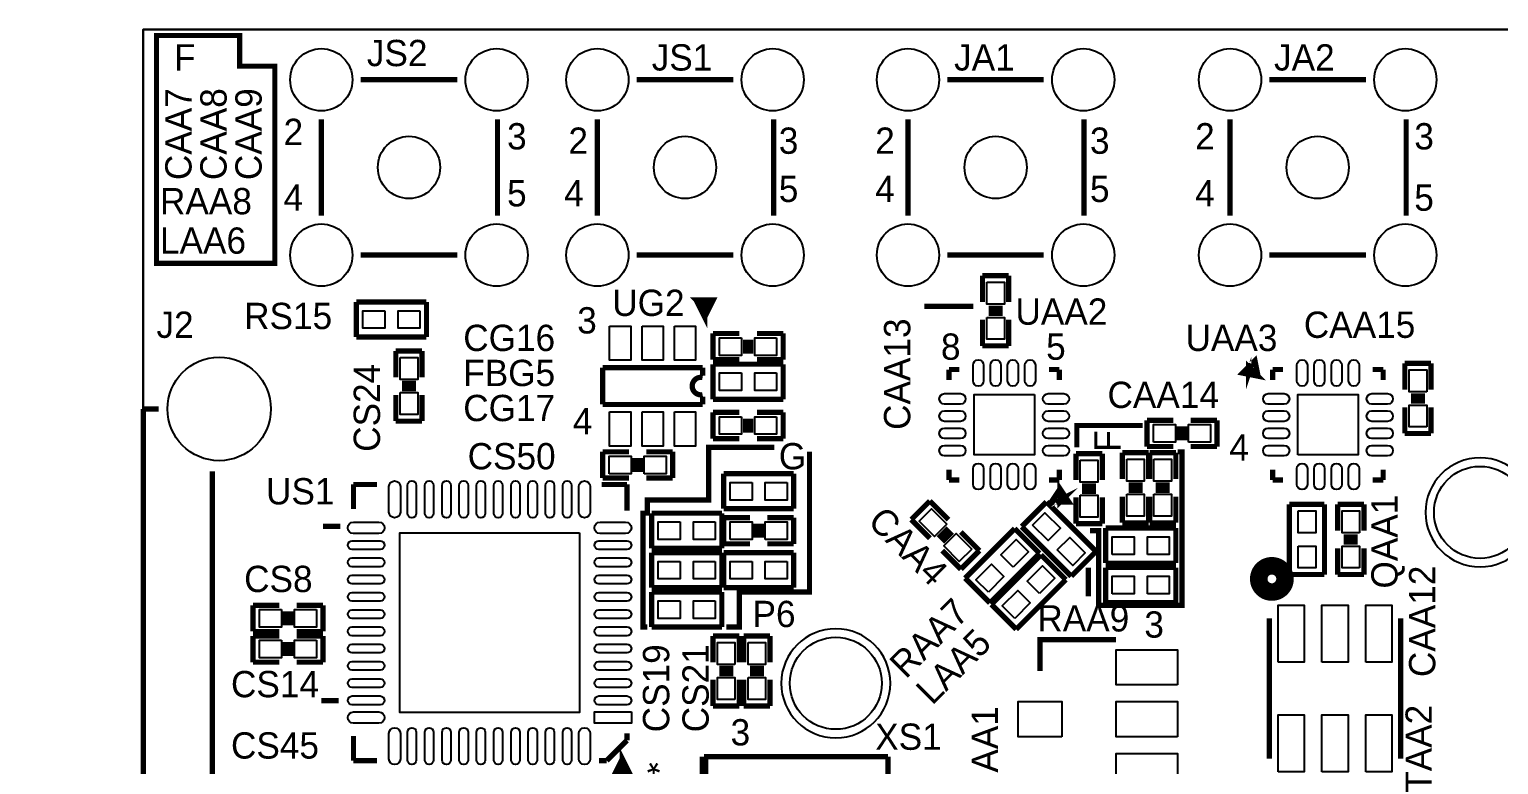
# Model space of a CAD drawing. Extents: x -0.1 to 69.1, y -3.5 to 82.6.
# Drawn here: x 0 to 42.58, y 61.29 to 82.6 of the extents above; entities that cross this region are included whole.
import ezdxf

# ---------------------------------------------------------------- set-up
doc = ezdxf.new("R2010")
doc.units = 0
for name, color, linetype in [('BOARD_GEOMETRY_OUTLINE', 3, 'CONTINUOUS'), ('BOARD_GEOMETRY_SILKSCREEN_', 1, 'CONTINUOUS'), ('PACKAGE_GEOMETRY_SILKSCREE', 4, 'CONTINUOUS'), ('PIN_TOP', 5, 'CONTINUOUS'), ('REF_DES_SILKSCREEN_TOP', 6, 'CONTINUOUS')]:
    doc.layers.add(name, color=color, linetype=linetype)

msp = doc.modelspace()

# ---------------------------------------------------------------- linework, layer by layer
at = {"layer": 'BOARD_GEOMETRY_OUTLINE'}
msp.add_lwpolyline([(2.29997, 55.499762), (0, 55.499762), (0, 6.09981), (0, 0), (68.999862, 0.001016), (68.999862, 6.09981), (68.999862, 60.299854), (67.399916, 60.299854, -0.414241), (66.399918, 61.299852), (66.399918, 71.09968), (65.299844, 71.09968, -0.414195), (64.299846, 72.099678), (64.299846, 82.599784), (3.299968, 82.599784), (3.299968, 56.49976, -0.414195)], format="xyb", close=True, dxfattribs=at)
for points in [[(3.299968, 82.599784), (64.299846, 82.599784)], [(3.299968, 56.503824), (3.299968, 82.599784)], [(3.299968, 82.599784), (64.299846, 82.599784)], [(3.299968, 56.49976), (3.299968, 82.599784)], [(3.299968, 56.49976), (3.299968, 71.599806)]]:
    msp.add_lwpolyline(points, dxfattribs=at)
at = {"layer": 'BOARD_GEOMETRY_SILKSCREEN_', "const_width": 0.1524}
for points in [[(6.096, 82.423), (3.683, 82.423), (3.683, 75.819), (7.112, 75.819), (7.112, 81.534), (6.096, 81.534), (6.096, 82.423)], [(27.3558, 74.5744), (25.9334, 74.5744)], [(32.258, 71.12), (30.353, 71.12), (30.353, 70.485)], [(21.59, 70.485), (19.685, 70.485), (19.685, 68.961), (17.907, 68.961), (17.907, 68.58), (17.78, 68.58), (17.78, 65.278), (17.907, 65.278)], [(22.606, 70.358), (22.606, 66.294), (20.574, 66.294), (20.574, 65.278), (20.193, 65.278)], [(33.274, 70.358), (33.401, 70.358), (33.401, 65.913), (30.988, 65.913), (30.988, 68.072), (30.734, 68.072)], [(30.6832, 67.0052), (30.6832, 66.167)]]:
    msp.add_lwpolyline(points, dxfattribs=at)
at = {"layer": 'PACKAGE_GEOMETRY_SILKSCREE'}
for points, const_width in [([(9.602724, 81.139792), (12.396724, 81.139792)], 0.1524), ([(17.602708, 81.139792), (20.396708, 81.139792)], 0.1524), ([(26.602944, 81.139792), (29.396944, 81.139792)], 0.1524), ([(35.936174, 81.139792), (38.730174, 81.139792)], 0.1524), ([(8.458962, 77.202792), (8.458962, 79.996792)], 0.1524), ([(13.564362, 79.996792), (13.564362, 77.202792)], 0.1524), ([(16.458946, 77.202792), (16.458946, 79.996792)], 0.1524), ([(21.564346, 79.996792), (21.564346, 77.202792)], 0.1524), ([(25.459182, 77.202792), (25.459182, 79.996792)], 0.1524), ([(30.564582, 79.996792), (30.564582, 77.202792)], 0.1524), ([(34.792412, 77.202792), (34.792412, 79.996792)], 0.1524), ([(39.897812, 79.996792), (39.897812, 77.202792)], 0.1524), ([(12.396724, 76.05903), (9.602724, 76.05903)], 0.1524), ([(20.396708, 76.05903), (17.602708, 76.05903)], 0.1524), ([(29.396944, 76.05903), (26.602944, 76.05903)], 0.1524), ([(38.730174, 76.05903), (35.936174, 76.05903)], 0.1524), ([(27.618944, 75.46086), (28.380944, 75.46086)], 0.1524), ([(27.618944, 74.69886), (27.618944, 75.46086)], 0.1524), ([(28.380944, 75.46086), (28.380944, 74.69886)], 0.1524), ([(9.475724, 74.69886), (9.475724, 73.68286)], 0.1524), ([(11.507724, 74.69886), (9.475724, 74.69886)], 0.1524), ([(11.507724, 73.68286), (11.507724, 74.69886)], 0.1524), ([(19.567906, 74.258932), (19.817842, 74.759058), (19.31797, 74.759058), (19.567906, 74.258932), (19.567906, 74.759058), (19.31797, 74.759058), (19.567906, 74.509122), (19.817842, 74.759058)], 0.1524), ([(28.203144, 74.52106), (27.796744, 74.52106)], 0.1524), ([(27.618944, 73.42886), (27.618944, 74.19086)], 0.1524), ([(28.203144, 74.36866), (27.796744, 74.36866)], 0.1524), ([(28.380944, 74.19086), (28.380944, 73.42886)], 0.1524), ([(9.475724, 73.68286), (11.507724, 73.68286)], 0.1524), ([(19.812, 73.787), (20.574, 73.787)], 0.1524), ([(19.812, 73.025), (19.812, 73.787)], 0.1524), ([(20.7518, 73.2028), (20.7518, 73.6092)], 0.1524), ([(20.9042, 73.2028), (20.9042, 73.6092)], 0.1524), ([(21.082, 73.787), (21.844, 73.787)], 0.1524), ([(21.844, 73.787), (21.844, 73.025)], 0.1524), ([(10.618724, 73.279), (11.380724, 73.279)], 0.1524), ([(10.618724, 72.517), (10.618724, 73.279)], 0.1524), ([(11.380724, 73.279), (11.380724, 72.517)], 0.1524), ([(28.380944, 73.42886), (27.618944, 73.42886)], 0.1524), ([(16.612108, 71.7296), (16.612108, 72.7964)], 0.1524), ([(16.612108, 72.7964), (19.507708, 72.7964)], 0.1524), ([(19.507708, 72.7964), (19.507708, 72.5678)], 0.1524), ([(20.574, 73.025), (19.812, 73.025)], 0.1524), ([(19.812, 72.898), (19.812, 71.882)], 0.1524), ([(21.844, 72.898), (19.812, 72.898)], 0.1524), ([(21.844, 73.025), (21.082, 73.025)], 0.1524), ([(21.844, 71.882), (21.844, 72.898)], 0.1524), ([(26.649934, 72.442832), (26.649934, 72.742806)], 0.1524), ([(26.649934, 72.742806), (26.949908, 72.742806)], 0.1524), ([(29.849826, 72.742806), (29.549852, 72.742806)], 0.1524), ([(29.849826, 72.442832), (29.849826, 72.742806)], 0.1524), ([(35.603942, 72.55002), (35.514026, 72.999092), (35.15487, 72.639936), (35.603942, 72.55002), (35.334448, 72.819514), (35.334448, 72.639936), (35.42411, 72.90943)], 0.1524), ([(36.030916, 72.442832), (36.030916, 72.742806)], 0.1524), ([(36.030916, 72.742806), (36.33089, 72.742806)], 0.1524), ([(39.230808, 72.742806), (38.930834, 72.742806)], 0.1524), ([(39.230808, 72.442832), (39.230808, 72.742806)], 0.1524), ([(39.857426, 72.92086), (40.619426, 72.92086)], 0.1524), ([(39.857426, 72.15886), (39.857426, 72.92086)], 0.1524), ([(40.619426, 72.92086), (40.619426, 72.15886)], 0.1524), ([(11.202924, 72.3392), (10.796524, 72.3392)], 0.1524), ([(10.618724, 71.247), (10.618724, 72.009)], 0.1524), ([(11.202924, 72.1868), (10.796524, 72.1868)], 0.1524), ([(11.380724, 72.009), (11.380724, 71.247)], 0.1524), ([(19.507708, 71.9582), (19.507708, 71.7296)], 0.1524), ([(19.812, 71.882), (21.844, 71.882)], 0.1524), ([(40.035226, 71.98106), (40.441626, 71.98106)], 0.1524), ([(3.300222, 56.49976), (3.300222, 71.599806)], 0.1524), ([(3.300222, 71.599806), (3.750056, 71.599806)], 0.1524), ([(19.507708, 71.7296), (16.612108, 71.7296)], 0.1524), ([(19.812, 71.501), (20.574, 71.501)], 0.1524), ([(19.812, 70.739), (19.812, 71.501)], 0.1524), ([(21.082, 71.501), (21.844, 71.501)], 0.1524), ([(21.844, 71.501), (21.844, 70.739)], 0.1524), ([(39.857426, 70.88886), (39.857426, 71.65086)], 0.1524), ([(40.035226, 71.82866), (40.441626, 71.82866)], 0.1524), ([(40.619426, 71.65086), (40.619426, 70.88886)], 0.1524), ([(11.380724, 71.247), (10.618724, 71.247)], 0.1524), ([(20.7518, 70.9168), (20.7518, 71.3232)], 0.1524), ([(20.9042, 70.9168), (20.9042, 71.3232)], 0.1524), ([(32.385, 71.273924), (33.147, 71.273924)], 0.1524), ([(32.385, 70.511924), (32.385, 71.273924)], 0.1524), ([(33.3248, 71.096124), (33.3248, 70.689724)], 0.1524), ([(33.4772, 71.096124), (33.4772, 70.689724)], 0.1524), ([(33.655, 71.273924), (34.417, 71.273924)], 0.1524), ([(34.417, 71.273924), (34.417, 70.511924)], 0.1524), ([(20.574, 70.739), (19.812, 70.739)], 0.1524), ([(21.844, 70.739), (21.082, 70.739)], 0.1524), ([(40.619426, 70.88886), (39.857426, 70.88886)], 0.1524), ([(16.612108, 70.358), (17.374108, 70.358)], 0.1524), ([(16.612108, 69.596), (16.612108, 70.358)], 0.1524), ([(17.551908, 70.1802), (17.551908, 69.7738)], 0.1524), ([(17.704308, 70.1802), (17.704308, 69.7738)], 0.1524), ([(17.882108, 70.358), (18.644108, 70.358)], 0.1524), ([(18.644108, 70.358), (18.644108, 69.596)], 0.1524), ([(30.3276, 70.3072), (31.0896, 70.3072)], 0.1524), ([(30.3276, 69.5452), (30.3276, 70.3072)], 0.1524), ([(31.0896, 70.3072), (31.0896, 69.5452)], 0.1524), ([(31.6738, 70.3326), (32.4358, 70.3326)], 0.1524), ([(31.6738, 69.5706), (31.6738, 70.3326)], 0.1524), ([(33.147, 70.511924), (32.385, 70.511924)], 0.1524), ([(32.4358, 70.3326), (32.4358, 69.5706)], 0.1524), ([(32.4612, 70.3326), (33.2232, 70.3326)], 0.1524), ([(32.4612, 69.5706), (32.4612, 70.3326)], 0.1524), ([(33.2232, 70.3326), (33.2232, 69.5706)], 0.1524), ([(34.417, 70.511924), (33.655, 70.511924)], 0.1524), ([(26.649934, 69.842888), (26.649934, 69.542914)], 0.1524), ([(29.849826, 69.842888), (29.849826, 69.542914)], 0.1524), ([(36.030916, 69.842888), (36.030916, 69.542914)], 0.1524), ([(39.230808, 69.842888), (39.230808, 69.542914)], 0.1524), ([(10.07745, 69.411342), (9.39165, 69.411342)], 0.1524), ([(9.39165, 69.411342), (9.39165, 68.700142)], 0.1524), ([(17.31645, 69.411342), (16.57985, 69.411342)], 0.1524), ([(17.374108, 69.596), (16.612108, 69.596)], 0.1524), ([(17.31645, 68.649342), (17.31645, 69.411342)], 0.1524), ([(18.644108, 69.596), (17.882108, 69.596)], 0.1524), ([(20.1168, 69.723), (20.1168, 68.707)], 0.1524), ([(22.1488, 69.723), (20.1168, 69.723)], 0.1524), ([(22.1488, 68.707), (22.1488, 69.723)], 0.1524), ([(26.649934, 69.542914), (26.949908, 69.542914)], 0.1524), ([(29.86786, 69.286374), (29.61386, 68.905374), (30.12186, 68.905374), (29.86786, 69.286374), (29.86786, 68.905374), (29.99486, 69.032374), (29.74086, 68.905374)], 0.1524), ([(29.849826, 69.542914), (29.549852, 69.542914)], 0.1524), ([(30.9118, 69.3674), (30.5054, 69.3674)], 0.1524), ([(32.258, 69.3928), (31.8516, 69.3928)], 0.1524), ([(33.0454, 69.3928), (32.639, 69.3928)], 0.1524), ([(36.030916, 69.542914), (36.33089, 69.542914)], 0.1524), ([(39.230808, 69.542914), (38.930834, 69.542914)], 0.1524), ([(25.555194, 68.394072), (26.093928, 68.932806)], 0.1524), ([(26.093928, 68.932806), (26.632916, 68.394072)], 0.1524), ([(29.473906, 68.90766), (28.75534, 68.189094)], 0.1524), ([(30.910784, 67.470782), (29.473906, 68.90766)], 0.1524), ([(30.3276, 68.2752), (30.3276, 69.0372)], 0.1524), ([(30.9118, 69.215), (30.5054, 69.215)], 0.1524), ([(31.0896, 69.0372), (31.0896, 68.2752)], 0.1524), ([(31.6738, 68.3006), (31.6738, 69.0626)], 0.1524), ([(32.258, 69.2404), (31.8516, 69.2404)], 0.1524), ([(32.4358, 69.0626), (32.4358, 68.3006)], 0.1524), ([(32.4612, 68.3006), (32.4612, 69.0626)], 0.1524), ([(33.0454, 69.2404), (32.639, 69.2404)], 0.1524), ([(33.2232, 69.0626), (33.2232, 68.3006)], 0.1524), ([(18.034, 68.58), (18.034, 67.564)], 0.1524), ([(20.066, 68.58), (18.034, 68.58)], 0.1524), ([(20.066, 67.564), (20.066, 68.58)], 0.1524), ([(20.1168, 68.707), (22.1488, 68.707)], 0.1524), ([(36.513516, 68.834), (36.513516, 66.802)], 0.1524), ([(37.529516, 68.834), (36.513516, 68.834)], 0.1524), ([(37.529516, 66.802), (37.529516, 68.834)], 0.1524), ([(37.910516, 68.834), (38.672516, 68.834)], 0.1524), ([(37.910516, 68.072), (37.910516, 68.834)], 0.1524), ([(38.672516, 68.834), (38.672516, 68.072)], 0.1524), ([(9.01192, 68.198746), (8.511794, 68.198746)], 0.1524), ([(20.1168, 68.453), (20.8788, 68.453)], 0.1524), ([(20.1168, 67.691), (20.1168, 68.453)], 0.1524), ([(21.0566, 68.2752), (21.0566, 67.8688)], 0.1524), ([(21.209, 68.2752), (21.209, 67.8688)], 0.1524), ([(21.3868, 68.453), (22.1488, 68.453)], 0.1524), ([(22.1488, 68.453), (22.1488, 67.691)], 0.1524), ([(26.093928, 67.855084), (25.555194, 68.394072)], 0.1524), ([(26.345388, 67.855084), (26.632916, 68.142612)], 0.1524), ([(28.553156, 68.133722), (27.116278, 66.696844)], 0.1524), ([(29.271722, 67.415156), (28.553156, 68.133722)], 0.1524), ([(28.75534, 68.189094), (30.192218, 66.752216)], 0.1524), ([(31.0896, 68.2752), (30.3276, 68.2752)], 0.1524), ([(33.2232, 68.1482), (31.1912, 68.1482)], 0.1524), ([(31.1912, 68.1482), (31.1912, 67.1322)], 0.1524), ([(32.4358, 68.3006), (31.6738, 68.3006)], 0.1524), ([(33.2232, 68.3006), (32.4612, 68.3006)], 0.1524), ([(33.2232, 67.1322), (33.2232, 68.1482)], 0.1524), ([(20.8788, 67.691), (20.1168, 67.691)], 0.1524), ([(22.1488, 67.691), (21.3868, 67.691)], 0.1524), ([(26.453084, 67.747388), (26.740612, 68.034916)], 0.1524), ([(26.992072, 68.034916), (27.530806, 67.495928)], 0.1524), ([(38.088316, 67.8942), (38.494716, 67.8942)], 0.1524), ([(38.088316, 67.7418), (38.494716, 67.7418)], 0.1524), ([(18.034, 67.564), (20.066, 67.564)], 0.1524), ([(18.034, 67.437), (18.034, 66.421)], 0.1524), ([(20.066, 67.437), (18.034, 67.437)], 0.1524), ([(20.066, 66.421), (20.066, 67.437)], 0.1524), ([(20.1168, 67.437), (20.1168, 66.421)], 0.1524), ([(22.1488, 67.437), (20.1168, 67.437)], 0.1524), ([(22.1488, 66.421), (22.1488, 67.437)], 0.1524), ([(26.992072, 66.957194), (26.453084, 67.495928)], 0.1524), ([(27.530806, 67.495928), (26.992072, 66.957194)], 0.1524), ([(27.834844, 65.978278), (29.271722, 67.415156)], 0.1524), ([(29.315156, 67.371722), (27.878278, 65.934844)], 0.1524), ([(30.033722, 66.653156), (29.315156, 67.371722)], 0.1524), ([(30.192218, 66.752216), (30.910784, 67.470782)], 0.1524), ([(37.910516, 66.802), (37.910516, 67.564)], 0.1524), ([(38.672516, 67.564), (38.672516, 66.802)], 0.1524), ([(31.1912, 67.1322), (33.2232, 67.1322)], 0.1524), ([(33.2232, 67.0052), (31.1912, 67.0052)], 0.1524), ([(31.1912, 67.0052), (31.1912, 65.9892)], 0.1524), ([(33.2232, 65.9892), (33.2232, 67.0052)], 0.1524), ([(36.513516, 66.802), (37.529516, 66.802)], 0.1524), ([(38.672516, 66.802), (37.910516, 66.802)], 0.1524), ([(18.034, 66.421), (20.066, 66.421)], 0.1524), ([(20.1168, 66.421), (22.1488, 66.421)], 0.1524), ([(27.116278, 66.696844), (27.834844, 65.978278)], 0.1524), ([(28.596844, 65.216278), (30.033722, 66.653156)], 0.1524), ([(18.034, 66.294), (18.034, 65.278)], 0.1524), ([(20.066, 66.294), (18.034, 66.294)], 0.1524), ([(20.066, 65.278), (20.066, 66.294)], 0.1524), ([(27.878278, 65.934844), (28.596844, 65.216278)], 0.1524), ([(31.1912, 65.9892), (33.2232, 65.9892)], 0.1524), ([(6.477, 65.913), (7.239, 65.913)], 0.1524), ([(6.477, 65.151), (6.477, 65.913)], 0.1524), ([(7.4168, 65.3288), (7.4168, 65.7352)], 0.1524), ([(7.5692, 65.3288), (7.5692, 65.7352)], 0.1524), ([(7.747, 65.913), (8.509, 65.913)], 0.1524), ([(8.509, 65.913), (8.509, 65.151)], 0.1524), ([(35.929316, 65.529968), (35.931094, 65.529968)], 0.1524), ([(35.929316, 61.470032), (35.929316, 65.529968)], 0.1524), ([(39.739316, 65.529968), (39.739316, 61.470032)], 0.1524), ([(7.239, 65.151), (6.477, 65.151)], 0.1524), ([(8.509, 65.151), (7.747, 65.151)], 0.1524), ([(18.034, 65.278), (20.066, 65.278)], 0.1524), ([(6.477, 65.024), (7.239, 65.024)], 0.1524), ([(6.477, 64.262), (6.477, 65.024)], 0.1524), ([(7.4168, 64.4398), (7.4168, 64.8462)], 0.1524), ([(7.5692, 64.4398), (7.5692, 64.8462)], 0.1524), ([(7.747, 65.024), (8.509, 65.024)], 0.1524), ([(8.509, 65.024), (8.509, 64.262)], 0.1524), ([(19.812, 65.024), (20.574, 65.024)], 0.1524), ([(19.812, 64.262), (19.812, 65.024)], 0.1524), ([(20.574, 65.024), (20.574, 64.262)], 0.1524), ([(20.701, 65.024), (21.463, 65.024)], 0.1524), ([(20.701, 64.262), (20.701, 65.024)], 0.1524), ([(21.463, 65.024), (21.463, 64.262)], 0.1524), ([(31.485078, 64.91097), (29.28493, 64.91097), (29.28493, 64.011048)], 0.1524), ([(7.239, 64.262), (6.477, 64.262)], 0.1524), ([(8.509, 64.262), (7.747, 64.262)], 0.1524), ([(19.9898, 64.0842), (20.3962, 64.0842)], 0.1524), ([(19.9898, 63.9318), (20.3962, 63.9318)], 0.1524), ([(21.2852, 64.0842), (20.8788, 64.0842)], 0.1524), ([(21.2852, 63.9318), (20.8788, 63.9318)], 0.1524), ([(19.812, 62.992), (19.812, 63.754)], 0.1524), ([(20.574, 63.754), (20.574, 62.992)], 0.1524), ([(20.701, 62.992), (20.701, 63.754)], 0.1524), ([(21.463, 63.754), (21.463, 62.992)], 0.1524), ([(8.961882, 63.148718), (8.46201, 63.148718)], 0.1524), ([(20.574, 62.992), (19.812, 62.992)], 0.1524), ([(21.463, 62.992), (20.701, 62.992)], 0.1524), ([(9.39165, 61.410342), (9.39165, 62.121542)], 0.1524), ([(17.31645, 62.197742), (17.31645, 61.994542)], 0.1524), ([(17.31645, 61.994542), (16.73225, 61.410342)], 0.1524), ([(17.182846, 61.463174), (16.93291, 60.963048), (17.432782, 60.963048), (17.182846, 61.463174), (17.182846, 60.963048), (17.432782, 60.963048), (17.182846, 61.212984), (16.93291, 60.963048)], 0.1524), ([(10.07745, 61.410342), (9.39165, 61.410342)], 0.1524), ([(16.73225, 61.410342), (16.50365, 61.410342)], 0.1524), ([(19.549872, 61.523118), (19.549872, 55.173118)], 0.254), ([(24.883872, 61.523118), (19.549872, 61.523118)], 0.1524), ([(24.883872, 55.173118), (24.883872, 61.523118)], 0.1524), ([(35.931094, 61.470032), (35.929316, 61.470032)], 0.1524)]:
    msp.add_lwpolyline(points, dxfattribs=dict(at, const_width=const_width))
for points, const_width in [([(19.507708, 72.512428, 1.20588), (19.507708, 72.013572)], 0.1524), ([(5.300218, 69.79285), (5.300218, 54.699916, -0.326839), (2.00025, 51.099974)], 0.1524), ([(36.386516, 66.675, 1), (35.624516, 66.675, 1), (36.386516, 66.675)], 0.508)]:
    msp.add_lwpolyline(points, format="xyb", dxfattribs=dict(at, const_width=const_width))
for points in [[(43.61815, 68.60286, 1), (40.45585, 68.60286, 1), (43.61815, 68.60286)], [(24.94915, 63.64986, 1), (21.78685, 63.64986, 1), (24.94915, 63.64986)]]:
    msp.add_lwpolyline(points, format="xyb", dxfattribs=at)
at = {"layer": 'PIN_TOP'}
for points in [[(27.745944, 75.27036), (28.253944, 75.27036), (28.253944, 74.63536), (27.745944, 74.63536)], [(10.301224, 74.44486), (10.301224, 73.93686), (9.666224, 73.93686), (9.666224, 74.44486)], [(11.317224, 74.44486), (11.317224, 73.93686), (10.682224, 73.93686), (10.682224, 74.44486)], [(27.745944, 74.25436), (28.253944, 74.25436), (28.253944, 73.61936), (27.745944, 73.61936)], [(16.815308, 74.0029), (17.424908, 74.0029), (17.424908, 73.0123), (16.815308, 73.0123)], [(17.755108, 74.0029), (18.364708, 74.0029), (18.364708, 73.0123), (17.755108, 73.0123)], [(18.694908, 74.0029), (19.304508, 74.0029), (19.304508, 73.0123), (18.694908, 73.0123)], [(20.6375, 73.66), (20.6375, 73.152), (20.0025, 73.152), (20.0025, 73.66)], [(21.6535, 73.66), (21.6535, 73.152), (21.0185, 73.152), (21.0185, 73.66)], [(10.745724, 73.0885), (11.253724, 73.0885), (11.253724, 72.4535), (10.745724, 72.4535)], [(20.6375, 72.644), (20.6375, 72.136), (20.0025, 72.136), (20.0025, 72.644)], [(21.6535, 72.644), (21.6535, 72.136), (21.0185, 72.136), (21.0185, 72.644)], [(40.492426, 72.09536), (39.984426, 72.09536), (39.984426, 72.73036), (40.492426, 72.73036)], [(10.745724, 72.0725), (11.253724, 72.0725), (11.253724, 71.4375), (10.745724, 71.4375)], [(29.12618, 72.01916), (29.12618, 70.26656), (27.37358, 70.26656), (27.37358, 72.01916)], [(36.754562, 70.26656), (36.754562, 72.01916), (38.507162, 72.01916), (38.507162, 70.26656)], [(40.492426, 71.07936), (39.984426, 71.07936), (39.984426, 71.71436), (40.492426, 71.71436)], [(16.815308, 71.5137), (17.424908, 71.5137), (17.424908, 70.5231), (16.815308, 70.5231)], [(17.755108, 71.5137), (18.364708, 71.5137), (18.364708, 70.5231), (17.755108, 70.5231)], [(18.694908, 71.5137), (19.304508, 71.5137), (19.304508, 70.5231), (18.694908, 70.5231)], [(20.6375, 71.374), (20.6375, 70.866), (20.0025, 70.866), (20.0025, 71.374)], [(21.6535, 71.374), (21.6535, 70.866), (21.0185, 70.866), (21.0185, 71.374)], [(32.5755, 70.638924), (32.5755, 71.146924), (33.2105, 71.146924), (33.2105, 70.638924)], [(33.5915, 70.638924), (33.5915, 71.146924), (34.2265, 71.146924), (34.2265, 70.638924)], [(16.802608, 69.723), (16.802608, 70.231), (17.437608, 70.231), (17.437608, 69.723)], [(17.818608, 69.723), (17.818608, 70.231), (18.453608, 70.231), (18.453608, 69.723)], [(30.4546, 70.1167), (30.9626, 70.1167), (30.9626, 69.4817), (30.4546, 69.4817)], [(31.8008, 70.1421), (32.3088, 70.1421), (32.3088, 69.5071), (31.8008, 69.5071)], [(32.5882, 70.1421), (33.0962, 70.1421), (33.0962, 69.5071), (32.5882, 69.5071)], [(20.9423, 69.469), (20.9423, 68.961), (20.3073, 68.961), (20.3073, 69.469)], [(21.9583, 69.469), (21.9583, 68.961), (21.3233, 68.961), (21.3233, 69.469)], [(30.4546, 69.1007), (30.9626, 69.1007), (30.9626, 68.4657), (30.4546, 68.4657)], [(31.8008, 69.1261), (32.3088, 69.1261), (32.3088, 68.4911), (31.8008, 68.4911)], [(32.5882, 69.1261), (33.0962, 69.1261), (33.0962, 68.4911), (32.5882, 68.4911)], [(26.587956, 68.259255), (26.228745, 67.900044), (25.779732, 68.349057), (26.138943, 68.708268)], [(29.069794, 68.233995), (29.429005, 68.593206), (29.878018, 68.144193), (29.518807, 67.784982)], [(36.767516, 68.6435), (37.275516, 68.6435), (37.275516, 68.0085), (36.767516, 68.0085)], [(38.545516, 68.0085), (38.037516, 68.0085), (38.037516, 68.6435), (38.545516, 68.6435)], [(18.8595, 68.326), (18.8595, 67.818), (18.2245, 67.818), (18.2245, 68.326)], [(19.8755, 68.326), (19.8755, 67.818), (19.2405, 67.818), (19.2405, 68.326)], [(20.3073, 67.818), (20.3073, 68.326), (20.9423, 68.326), (20.9423, 67.818)], [(21.3233, 67.818), (21.3233, 68.326), (21.9583, 68.326), (21.9583, 67.818)], [(15.9385, 68.0085), (15.9385, 62.8015), (10.7315, 62.8015), (10.7315, 68.0085)], [(27.306268, 67.540943), (26.947057, 67.181732), (26.498044, 67.630745), (26.857255, 67.989956)], [(28.508255, 67.011044), (28.149044, 67.370255), (28.598057, 67.819268), (28.957268, 67.460057)], [(29.788106, 67.515683), (30.147317, 67.874894), (30.59633, 67.425881), (30.237119, 67.06667)], [(31.3817, 67.3862), (31.3817, 67.8942), (32.0167, 67.8942), (32.0167, 67.3862)], [(32.3977, 67.3862), (32.3977, 67.8942), (33.0327, 67.8942), (33.0327, 67.3862)], [(36.767516, 67.6275), (37.275516, 67.6275), (37.275516, 66.9925), (36.767516, 66.9925)], [(38.545516, 66.9925), (38.037516, 66.9925), (38.037516, 67.6275), (38.545516, 67.6275)], [(18.8595, 67.183), (18.8595, 66.675), (18.2245, 66.675), (18.2245, 67.183)], [(19.8755, 67.183), (19.8755, 66.675), (19.2405, 66.675), (19.2405, 67.183)], [(20.9423, 67.183), (20.9423, 66.675), (20.3073, 66.675), (20.3073, 67.183)], [(21.9583, 67.183), (21.9583, 66.675), (21.3233, 66.675), (21.3233, 67.183)], [(27.789943, 66.292732), (27.430732, 66.651943), (27.879745, 67.100956), (28.238956, 66.741745)], [(29.270255, 66.249044), (28.911044, 66.608255), (29.360057, 67.057268), (29.719268, 66.698057)], [(31.3817, 66.2432), (31.3817, 66.7512), (32.0167, 66.7512), (32.0167, 66.2432)], [(32.3977, 66.2432), (32.3977, 66.7512), (33.0327, 66.7512), (33.0327, 66.2432)], [(18.8595, 66.04), (18.8595, 65.532), (18.2245, 65.532), (18.2245, 66.04)], [(19.8755, 66.04), (19.8755, 65.532), (19.2405, 65.532), (19.2405, 66.04)], [(28.551943, 65.530732), (28.192732, 65.889943), (28.641745, 66.338956), (29.000956, 65.979745)], [(7.3025, 65.786), (7.3025, 65.278), (6.6675, 65.278), (6.6675, 65.786)], [(8.3185, 65.786), (8.3185, 65.278), (7.6835, 65.278), (7.6835, 65.786)], [(36.183316, 64.26454), (36.183316, 65.91554), (36.945316, 65.91554), (36.945316, 64.26454)], [(37.453316, 64.26454), (37.453316, 65.91554), (38.215316, 65.91554), (38.215316, 64.26454)], [(38.723316, 64.26454), (38.723316, 65.91554), (39.485316, 65.91554), (39.485316, 64.26454)], [(7.3025, 64.897), (7.3025, 64.389), (6.6675, 64.389), (6.6675, 64.897)], [(8.3185, 64.897), (8.3185, 64.389), (7.6835, 64.389), (7.6835, 64.897)], [(20.447, 64.1985), (19.939, 64.1985), (19.939, 64.8335), (20.447, 64.8335)], [(20.828, 64.8335), (21.336, 64.8335), (21.336, 64.1985), (20.828, 64.1985)], [(33.274, 63.603124), (31.496, 63.603124), (31.496, 64.619124), (33.274, 64.619124)], [(20.447, 63.1825), (19.939, 63.1825), (19.939, 63.8175), (20.447, 63.8175)], [(20.828, 63.8175), (21.336, 63.8175), (21.336, 63.1825), (20.828, 63.1825)], [(29.91993, 62.103), (28.64993, 62.103), (28.64993, 63.119), (29.91993, 63.119)], [(33.274, 62.103), (31.496, 62.103), (31.496, 63.119), (33.274, 63.119)], [(17.44345, 62.820042), (17.44345, 62.489842), (16.37665, 62.489842), (16.37665, 62.820042)], [(36.183316, 61.08446), (36.183316, 62.73546), (36.945316, 62.73546), (36.945316, 61.08446)], [(37.453316, 61.08446), (37.453316, 62.73546), (38.215316, 62.73546), (38.215316, 61.08446)], [(38.723316, 61.08446), (38.723316, 62.73546), (39.485316, 62.73546), (39.485316, 61.08446)], [(33.274, 60.602876), (31.496, 60.602876), (31.496, 61.618876), (33.274, 61.618876)]]:
    msp.add_lwpolyline(points, close=True, dxfattribs=at)
for points in [[(27.347418, 72.414384), (27.347418, 72.871584, -1), (27.652218, 72.871584), (27.652218, 72.414384, -1)], [(27.847544, 72.414384), (27.847544, 72.871584, -1), (28.152344, 72.871584), (28.152344, 72.414384, -1)], [(28.347416, 72.414384), (28.347416, 72.871584, -1), (28.652216, 72.871584), (28.652216, 72.414384, -1)], [(28.847542, 72.414384), (28.847542, 72.871584, -1), (29.152342, 72.871584), (29.152342, 72.414384, -1)], [(37.0332, 72.871584), (37.0332, 72.414384, -1), (36.7284, 72.414384), (36.7284, 72.871584, -1)], [(37.533326, 72.871584), (37.533326, 72.414384, -1), (37.228526, 72.414384), (37.228526, 72.871584, -1)], [(38.033198, 72.871584), (38.033198, 72.414384, -1), (37.728398, 72.414384), (37.728398, 72.871584, -1)], [(38.533324, 72.871584), (38.533324, 72.414384, -1), (38.228524, 72.414384), (38.228524, 72.871584, -1)], [(26.521156, 72.045322), (26.978356, 72.045322, -1), (26.978356, 71.740522), (26.521156, 71.740522, -1)], [(29.52115, 72.045322), (29.97835, 72.045322, -1), (29.97835, 71.740522), (29.52115, 71.740522, -1)], [(36.359592, 71.740522), (35.902392, 71.740522, -1), (35.902392, 72.045322), (36.359592, 72.045322, -1)], [(39.359586, 71.740522), (38.902386, 71.740522, -1), (38.902386, 72.045322), (39.359586, 72.045322, -1)], [(26.521156, 71.545196), (26.978356, 71.545196, -1), (26.978356, 71.240396), (26.521156, 71.240396, -1)], [(29.52115, 71.545196), (29.97835, 71.545196, -1), (29.97835, 71.240396), (29.52115, 71.240396, -1)], [(36.359592, 71.240396), (35.902392, 71.240396, -1), (35.902392, 71.545196), (36.359592, 71.545196, -1)], [(39.359586, 71.240396), (38.902386, 71.240396, -1), (38.902386, 71.545196), (39.359586, 71.545196, -1)], [(26.521156, 71.045324), (26.978356, 71.045324, -1), (26.978356, 70.740524), (26.521156, 70.740524, -1)], [(29.52115, 71.045324), (29.97835, 71.045324, -1), (29.97835, 70.740524), (29.52115, 70.740524, -1)], [(36.359592, 70.740524), (35.902392, 70.740524, -1), (35.902392, 71.045324), (36.359592, 71.045324, -1)], [(39.359586, 70.740524), (38.902386, 70.740524, -1), (38.902386, 71.045324), (39.359586, 71.045324, -1)], [(26.521156, 70.545198), (26.978356, 70.545198, -1), (26.978356, 70.240398), (26.521156, 70.240398, -1)], [(29.52115, 70.545198), (29.97835, 70.545198, -1), (29.97835, 70.240398), (29.52115, 70.240398, -1)], [(36.359592, 70.240398), (35.902392, 70.240398, -1), (35.902392, 70.545198), (36.359592, 70.545198, -1)], [(39.359586, 70.240398), (38.902386, 70.240398, -1), (38.902386, 70.545198), (39.359586, 70.545198, -1)], [(27.347418, 69.414136), (27.347418, 69.871336, -1), (27.652218, 69.871336), (27.652218, 69.414136, -1)], [(27.847544, 69.414136), (27.847544, 69.871336, -1), (28.152344, 69.871336), (28.152344, 69.414136, -1)], [(28.347416, 69.414136), (28.347416, 69.871336, -1), (28.652216, 69.871336), (28.652216, 69.414136, -1)], [(28.847542, 69.414136), (28.847542, 69.871336, -1), (29.152342, 69.871336), (29.152342, 69.414136, -1)], [(37.0332, 69.871336), (37.0332, 69.414136, -1), (36.7284, 69.414136), (36.7284, 69.871336, -1)], [(37.533326, 69.871336), (37.533326, 69.414136, -1), (37.228526, 69.414136), (37.228526, 69.871336, -1)], [(38.033198, 69.871336), (38.033198, 69.414136, -1), (37.728398, 69.414136), (37.728398, 69.871336, -1)], [(38.533324, 69.871336), (38.533324, 69.414136, -1), (38.228524, 69.414136), (38.228524, 69.871336, -1)], [(10.419842, 68.61175), (10.419842, 69.34835, -1), (10.750042, 69.34835), (10.750042, 68.61175, -1)], [(10.958068, 68.57365), (10.958068, 69.38645, -1), (11.212068, 69.38645), (11.212068, 68.57365, -1)], [(11.45794, 68.57365), (11.45794, 69.38645, -1), (11.71194, 69.38645), (11.71194, 68.57365, -1)], [(11.958066, 68.57365), (11.958066, 69.38645, -1), (12.212066, 69.38645), (12.212066, 68.57365, -1)], [(12.457938, 68.57365), (12.457938, 69.38645, -1), (12.711938, 69.38645), (12.711938, 68.57365, -1)], [(12.958064, 68.57365), (12.958064, 69.38645, -1), (13.212064, 69.38645), (13.212064, 68.57365, -1)], [(13.457936, 68.57365), (13.457936, 69.38645, -1), (13.711936, 69.38645), (13.711936, 68.57365, -1)], [(13.958062, 68.57365), (13.958062, 69.38645, -1), (14.212062, 69.38645), (14.212062, 68.57365, -1)], [(14.457934, 68.57365), (14.457934, 69.38645, -1), (14.711934, 69.38645), (14.711934, 68.57365, -1)], [(14.95806, 68.57365), (14.95806, 69.38645, -1), (15.21206, 69.38645), (15.21206, 68.57365, -1)], [(15.457932, 68.57365), (15.457932, 69.38645, -1), (15.711932, 69.38645), (15.711932, 68.57365, -1)], [(15.919958, 68.61175), (15.919958, 69.34835, -1), (16.250158, 69.34835), (16.250158, 68.61175, -1)], [(9.39165, 68.320158), (10.12825, 68.320158, -1), (10.12825, 67.989958), (9.39165, 67.989958, -1)], [(16.54175, 68.320158), (17.27835, 68.320158, -1), (17.27835, 67.989958), (16.54175, 67.989958, -1)], [(9.35355, 67.781932), (10.16635, 67.781932, -1), (10.16635, 67.527932), (9.35355, 67.527932, -1)], [(16.50365, 67.781932), (17.31645, 67.781932, -1), (17.31645, 67.527932), (16.50365, 67.527932, -1)], [(9.35355, 67.28206), (10.16635, 67.28206, -1), (10.16635, 67.02806), (9.35355, 67.02806, -1)], [(16.50365, 67.28206), (17.31645, 67.28206, -1), (17.31645, 67.02806), (16.50365, 67.02806, -1)], [(9.35355, 66.781934), (10.16635, 66.781934, -1), (10.16635, 66.527934), (9.35355, 66.527934, -1)], [(16.50365, 66.781934), (17.31645, 66.781934, -1), (17.31645, 66.527934), (16.50365, 66.527934, -1)], [(9.35355, 66.282062), (10.16635, 66.282062, -1), (10.16635, 66.028062), (9.35355, 66.028062, -1)], [(16.50365, 66.282062), (17.31645, 66.282062, -1), (17.31645, 66.028062), (16.50365, 66.028062, -1)], [(9.35355, 65.781936), (10.16635, 65.781936, -1), (10.16635, 65.527936), (9.35355, 65.527936, -1)], [(16.50365, 65.781936), (17.31645, 65.781936, -1), (17.31645, 65.527936), (16.50365, 65.527936, -1)], [(9.35355, 65.282064), (10.16635, 65.282064, -1), (10.16635, 65.028064), (9.35355, 65.028064, -1)], [(16.50365, 65.282064), (17.31645, 65.282064, -1), (17.31645, 65.028064), (16.50365, 65.028064, -1)], [(9.35355, 64.781938), (10.16635, 64.781938, -1), (10.16635, 64.527938), (9.35355, 64.527938, -1)], [(16.50365, 64.781938), (17.31645, 64.781938, -1), (17.31645, 64.527938), (16.50365, 64.527938, -1)], [(9.35355, 64.282066), (10.16635, 64.282066, -1), (10.16635, 64.028066), (9.35355, 64.028066, -1)], [(16.50365, 64.282066), (17.31645, 64.282066, -1), (17.31645, 64.028066), (16.50365, 64.028066, -1)], [(9.35355, 63.78194), (10.16635, 63.78194, -1), (10.16635, 63.52794), (9.35355, 63.52794, -1)], [(16.50365, 63.78194), (17.31645, 63.78194, -1), (17.31645, 63.52794), (16.50365, 63.52794, -1)], [(9.35355, 63.282068), (10.16635, 63.282068, -1), (10.16635, 63.028068), (9.35355, 63.028068, -1)], [(16.50365, 63.282068), (17.31645, 63.282068, -1), (17.31645, 63.028068), (16.50365, 63.028068, -1)], [(9.39165, 62.820042), (10.12825, 62.820042, -1), (10.12825, 62.489842), (9.39165, 62.489842, -1)], [(10.419842, 61.46165), (10.419842, 62.19825, -1), (10.750042, 62.19825), (10.750042, 61.46165, -1)], [(10.958068, 61.42355), (10.958068, 62.23635, -1), (11.212068, 62.23635), (11.212068, 61.42355, -1)], [(11.45794, 61.42355), (11.45794, 62.23635, -1), (11.71194, 62.23635), (11.71194, 61.42355, -1)], [(11.958066, 61.42355), (11.958066, 62.23635, -1), (12.212066, 62.23635), (12.212066, 61.42355, -1)], [(12.457938, 61.42355), (12.457938, 62.23635, -1), (12.711938, 62.23635), (12.711938, 61.42355, -1)], [(12.958064, 61.42355), (12.958064, 62.23635, -1), (13.212064, 62.23635), (13.212064, 61.42355, -1)], [(13.457936, 61.42355), (13.457936, 62.23635, -1), (13.711936, 62.23635), (13.711936, 61.42355, -1)], [(13.958062, 61.42355), (13.958062, 62.23635, -1), (14.212062, 62.23635), (14.212062, 61.42355, -1)], [(14.457934, 61.42355), (14.457934, 62.23635, -1), (14.711934, 62.23635), (14.711934, 61.42355, -1)], [(14.95806, 61.42355), (14.95806, 62.23635, -1), (15.21206, 62.23635), (15.21206, 61.42355, -1)], [(15.457932, 61.42355), (15.457932, 62.23635, -1), (15.711932, 62.23635), (15.711932, 61.42355, -1)], [(15.919958, 61.46165), (15.919958, 62.19825, -1), (16.250158, 62.19825), (16.250158, 61.46165, -1)]]:
    msp.add_lwpolyline(points, format="xyb", close=True, dxfattribs=at)
for centre, radius in [((8.459724, 81.139792), 0.9017), ((13.539724, 81.139792), 0.9017), ((16.459708, 81.139792), 0.9017), ((21.539708, 81.139792), 0.9017), ((25.459944, 81.139792), 0.9017), ((30.539944, 81.139792), 0.9017), ((34.793174, 81.139792), 0.9017), ((39.873174, 81.139792), 0.9017), ((10.999724, 78.599792), 0.9017), ((18.999708, 78.599792), 0.9017), ((27.999944, 78.599792), 0.9017), ((37.333174, 78.599792), 0.9017), ((8.459724, 76.059792), 0.9017), ((13.539724, 76.059792), 0.9017), ((16.459708, 76.059792), 0.9017), ((21.539708, 76.059792), 0.9017), ((25.459944, 76.059792), 0.9017), ((30.539944, 76.059792), 0.9017), ((34.793174, 76.059792), 0.9017), ((39.873174, 76.059792), 0.9017), ((5.500116, 71.599806), 1.4986), ((42.037, 68.60286), 1.3335), ((23.368, 63.64986), 1.3335)]:
    msp.add_circle(centre, radius, dxfattribs=at)

# ---------------------------------------------------------------- texts
at = {"layer": 'BOARD_GEOMETRY_SILKSCREEN_', "width": 1.000333}
for s, p in [('F', (4.191, 81.407)), ('G', (21.717, 69.85))]:
    msp.add_text(s, height=0.762, dxfattribs=at).set_placement(p)
msp.add_text('F', height=0.762, rotation=90, dxfattribs=at).set_placement((31.623, 70.358))
at = {"layer": 'PACKAGE_GEOMETRY_SILKSCREE', "width": 1.000333}
for s, p in [('2', (7.366, 79.248)), ('3', (13.843, 79.121)), ('2', (15.621, 78.994)), ('3', (21.717, 78.994)), ('2', (24.511, 78.994)), ('3', (30.734, 78.994)), ('2', (33.782, 79.121)), ('3', (40.132, 79.121)), ('5', (21.717, 77.597)), ('4', (24.511, 77.597)), ('5', (30.734, 77.597)), ('4', (7.366, 77.343)), ('5', (13.843, 77.47)), ('4', (15.494, 77.47)), ('4', (33.782, 77.47)), ('5', (40.132, 77.343)), ('3', (15.875, 73.787)), ('8', (26.416, 73.025)), ('5', (29.464, 73.025)), ('4', (15.748, 70.866)), ('4', (34.7726, 70.104)), ('3', (32.3088, 64.9732)), ('3', (20.32, 61.849))]:
    msp.add_text(s, height=0.762, dxfattribs=at).set_placement(p)
msp.add_text('*', height=0.762, rotation=180, dxfattribs=at).set_placement((18.288, 61.722))
at = {"layer": 'REF_DES_SILKSCREEN_TOP', "width": 1.000333}
for s, p in [('JS2', (9.779, 81.534)), ('JS1', (18.034, 81.407)), ('JA2', (36.068, 81.407)), ('JA1', (26.797, 81.407)), ('RAA8', (3.7846, 77.2414)), ('LAA6', (3.7846, 76.0984)), ('UG2', (16.891, 74.295)), ('RS15', (6.223, 73.914)), ('UAA2', (28.575, 74.041)), ('J2', (3.683, 73.66)), ('CAA15', (36.9316, 73.66)), ('CG16', (12.573, 73.279)), ('UAA3', (33.5026, 73.279)), ('FBG5', (12.573, 72.263)), ('CAA14', (31.242, 71.628)), ('CG17', (12.573, 71.247)), ('CS50', (12.7, 69.85)), ('US1', (6.858, 68.834)), ('CS8', (6.223, 66.294)), ('P6', (20.955, 65.278)), ('RAA9', (29.21, 65.151)), ('CS14', (5.842, 63.246)), ('CS45', (5.842, 61.468)), ('XS1', (24.511, 61.722))]:
    msp.add_text(s, height=0.762, dxfattribs=at).set_placement(p)
for s, rotation, p in [('CAA7', 90, (4.699, 78.232)), ('CAA8', 90, (5.715, 78.232)), ('CAA9', 90, (6.731, 78.232)), ('CAA13', 90, (25.527, 70.993)), ('CS24', 90, (10.16, 70.358)), ('QAA1', 90, (39.6494, 66.3956)), ('CAA4', 315, (24.257, 68.3006)), ('CAA12', 90, (40.7416, 63.8302)), ('RAA7', 45, (25.4, 63.754)), ('LAA5', 45, (26.162, 62.992)), ('CS19', 90, (18.542, 62.23)), ('CS21', 90, (19.685, 62.23)), ('UAA1', 90, (28.067, 60.325)), ('TAA2', 90, (40.64, 60.4774))]:
    msp.add_text(s, height=0.762, rotation=rotation, dxfattribs=at).set_placement(p)

doc.saveas('drawing.dxf')
